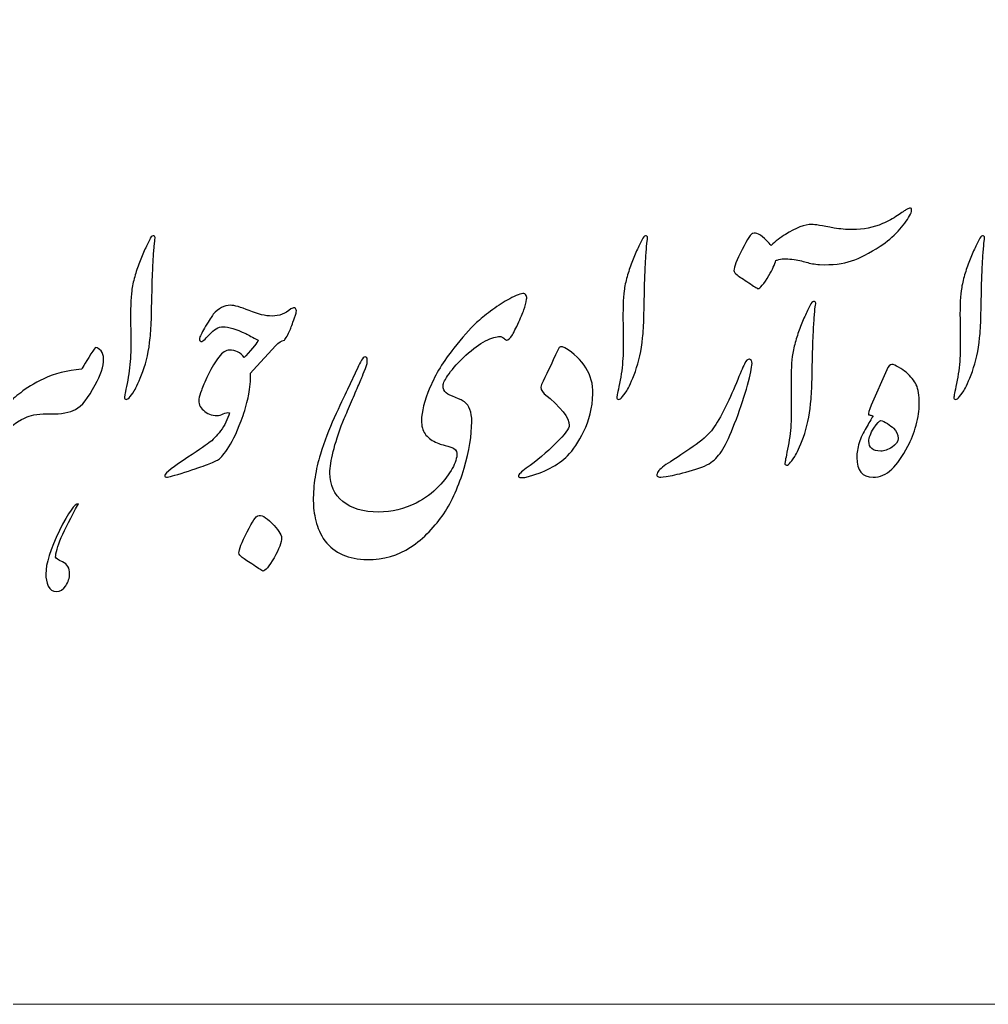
# Model space of a CAD drawing. Header units: millimetres. Extents: x -324 to 397, y -93 to 254.
# Drawn here: x 72.2 to 137, y -59.8 to 6 of the extents above; entities that cross this region are included whole.
import ezdxf

# ---------------------------------------------------------------- set-up
doc = ezdxf.new("R2010")
doc.units = ezdxf.units.MM
doc.header["$MEASUREMENT"] = 0
doc.layers.add('Layer 1', color=7, linetype='Continuous')

msp = doc.modelspace()

# ---------------------------------------------------------------- linework, layer by layer
at = {"layer": 'Layer 1', "color": 250, "lineweight": 18}
msp.add_lwpolyline([(-19.9408, -59.8375), (243.3354, -59.8375), (243.3354, 203.4387), (-19.9408, 203.4387), (-19.9408, -59.8375)], close=True, dxfattribs=at)
at = {"layer": 'Layer 1', "color": 250}
for points, knots in [([(127.884, -8.0485), (128.6043, -8.0485), (129.2746, -7.9135), (129.8898, -7.6534), (130.25, -7.4933), (130.5851, -7.3132), (130.8852, -7.1081), (131.1903, -6.903), (131.3904, -6.768), (131.4955, -6.708), (131.5955, -6.6429), (131.6855, -6.6129), (131.7506, -6.6129), (131.8106, -6.6129), (131.8356, -6.6629), (131.8306, -6.763), (131.8256, -6.868), (131.7806, -6.9881), (131.6956, -7.1231), (131.5155, -7.4483), (131.2604, -7.7884), (130.9252, -8.1586), (130.5851, -8.5237), (130.1899, -8.8588), (129.7297, -9.159), (129.0145, -9.6192), (128.3742, -9.9493), (127.809, -10.1444), (127.2437, -10.3395), (126.5334, -10.4195), (125.6831, -10.3895), (125.3429, -10.3645), (125.0428, -10.3094), (124.7827, -10.2294), (124.5226, -10.1544), (124.2075, -10.0844), (123.8323, -10.0343), (123.4572, -9.9793), (123.122, -9.9943), (122.8369, -10.0844), (122.809, -10.0931), (122.7814, -10.1018), (122.7543, -10.1109), (122.6802, -10.3822), (122.5276, -10.7174), (122.2967, -11.1148), (121.9515, -11.7), (121.7014, -11.9951), (121.5464, -11.9951), (121.4864, -11.9651), (121.2863, -11.8351), (120.9411, -11.605), (120.591, -11.3749), (120.3359, -11.2048), (120.1708, -11.0848), (120.0258, -10.9897), (119.9507, -10.8847), (119.9507, -10.7796), (119.9507, -10.5645), (120.1308, -10.0994), (120.501, -9.3791), (120.8661, -8.6588), (121.1012, -8.3036), (121.2112, -8.3036), (121.4263, -8.2136), (121.7365, -8.3787), (122.1466, -8.7938), (122.2582, -8.9068), (122.3557, -9.0131), (122.4392, -9.1128), (122.7379, -8.8344), (123.0569, -8.5859), (123.3972, -8.3686), (124.0824, -7.9285), (124.6727, -7.7084), (125.1729, -7.7084), (125.3379, -7.7084), (125.8331, -7.7884), (126.6535, -7.9435), (127.0536, -8.0135), (127.4638, -8.0485), (127.884, -8.0485)], [0, 0, 0, 0, 0.037037, 0.037037, 0.037037, 0.0740741, 0.0740741, 0.0740741, 0.1111111, 0.1111111, 0.1111111, 0.1481481, 0.1481481, 0.1481481, 0.1851852, 0.1851852, 0.1851852, 0.2222222, 0.2222222, 0.2222222, 0.2592593, 0.2592593, 0.2592593, 0.2962963, 0.2962963, 0.2962963, 0.3333333, 0.3333333, 0.3333333, 0.3703704, 0.3703704, 0.3703704, 0.4074074, 0.4074074, 0.4074074, 0.4444444, 0.4444444, 0.4444444, 0.4814815, 0.4814815, 0.4814815, 0.5185185, 0.5185185, 0.5185185, 0.5555556, 0.5555556, 0.5555556, 0.5925926, 0.5925926, 0.5925926, 0.6296296, 0.6296296, 0.6296296, 0.6666667, 0.6666667, 0.6666667, 0.7037037, 0.7037037, 0.7037037, 0.7407407, 0.7407407, 0.7407407, 0.7777778, 0.7777778, 0.7777778, 0.8148148, 0.8148148, 0.8148148, 0.8518519, 0.8518519, 0.8518519, 0.8888889, 0.8888889, 0.8888889, 0.9259259, 0.9259259, 0.9259259, 0.962963, 0.962963, 0.962963, 1, 1, 1, 1]), ([(81.0598, -11.9551), (81.0398, -12.6554), (81.0248, -13.2907), (81.0148, -13.8559), (81.0048, -14.4261), (80.9748, -14.9013), (80.9248, -15.2965), (80.8497, -16.1368), (80.6847, -16.8771), (80.4446, -17.5274), (80.1995, -18.1777), (80.0044, -18.6128), (79.8643, -18.8279), (79.7243, -19.043), (79.6092, -19.1981), (79.5192, -19.2931), (79.4141, -19.3932), (79.3291, -19.4232), (79.2691, -19.3882), (79.2141, -19.3582), (79.194, -19.2981), (79.2141, -19.2231), (79.2141, -19.2031), (79.2691, -18.908), (79.3891, -18.3327), (79.5042, -17.7625), (79.5792, -17.2073), (79.6092, -16.6721), (79.6392, -16.1368), (79.6442, -15.3765), (79.6242, -14.3911), (79.6042, -13.4107), (79.6292, -12.6604), (79.6943, -12.1452), (79.7343, -11.8401), (79.7993, -11.5299), (79.8943, -11.2048), (79.9844, -10.8847), (80.0894, -10.5645), (80.2095, -10.2544), (80.3245, -9.9393), (80.4496, -9.6442), (80.5796, -9.3641), (80.7147, -9.0889), (80.8347, -8.8388), (80.9398, -8.6238), (81.0298, -8.4887), (81.1048, -8.4337), (81.1749, -8.4637), (81.2449, -8.4937), (81.2749, -8.5487), (81.2649, -8.6238), (81.2449, -8.7038), (81.2199, -8.8889), (81.1999, -9.174), (81.1749, -9.4641), (81.1498, -9.7842), (81.1298, -10.1444), (81.1098, -10.4995), (81.0948, -10.8497), (81.0798, -11.1898), (81.0648, -11.5349), (81.0598, -11.7851), (81.0598, -11.9551)], [0, 0, 0, 0, 0.047619, 0.047619, 0.047619, 0.0952381, 0.0952381, 0.0952381, 0.1428571, 0.1428571, 0.1428571, 0.1904762, 0.1904762, 0.1904762, 0.2380952, 0.2380952, 0.2380952, 0.2857143, 0.2857143, 0.2857143, 0.3333333, 0.3333333, 0.3333333, 0.3809524, 0.3809524, 0.3809524, 0.4285714, 0.4285714, 0.4285714, 0.4761905, 0.4761905, 0.4761905, 0.5238095, 0.5238095, 0.5238095, 0.5714286, 0.5714286, 0.5714286, 0.6190476, 0.6190476, 0.6190476, 0.6666667, 0.6666667, 0.6666667, 0.7142857, 0.7142857, 0.7142857, 0.7619048, 0.7619048, 0.7619048, 0.8095238, 0.8095238, 0.8095238, 0.8571429, 0.8571429, 0.8571429, 0.9047619, 0.9047619, 0.9047619, 0.952381, 0.952381, 0.952381, 1, 1, 1, 1]), ([(113.9783, -11.9551), (113.9583, -12.6554), (113.9433, -13.2907), (113.9333, -13.8559), (113.9233, -14.4261), (113.8933, -14.9013), (113.8433, -15.2965), (113.7682, -16.1368), (113.6032, -16.8771), (113.3631, -17.5274), (113.118, -18.1777), (112.9229, -18.6128), (112.7828, -18.8279), (112.6428, -19.043), (112.5277, -19.1981), (112.4377, -19.2931), (112.3326, -19.3932), (112.2476, -19.4232), (112.1876, -19.3882), (112.1326, -19.3582), (112.1125, -19.2981), (112.1326, -19.2231), (112.1326, -19.2031), (112.1876, -18.908), (112.3076, -18.3327), (112.4227, -17.7625), (112.4977, -17.2073), (112.5277, -16.6721), (112.5577, -16.1368), (112.5627, -15.3765), (112.5427, -14.3911), (112.5227, -13.4107), (112.5477, -12.6604), (112.6128, -12.1452), (112.6528, -11.8401), (112.7178, -11.5299), (112.8128, -11.2048), (112.9029, -10.8847), (113.0079, -10.5645), (113.128, -10.2544), (113.243, -9.9393), (113.3681, -9.6442), (113.4981, -9.3641), (113.6332, -9.0889), (113.7532, -8.8388), (113.8583, -8.6238), (113.9483, -8.4887), (114.0233, -8.4337), (114.0934, -8.4637), (114.1634, -8.4937), (114.1934, -8.5487), (114.1834, -8.6238), (114.1634, -8.7038), (114.1384, -8.8889), (114.1184, -9.174), (114.0934, -9.4641), (114.0683, -9.7842), (114.0483, -10.1444), (114.0283, -10.4995), (114.0133, -10.8497), (113.9983, -11.1898), (113.9833, -11.5349), (113.9783, -11.7851), (113.9783, -11.9551)], [0, 0, 0, 0, 0.047619, 0.047619, 0.047619, 0.0952381, 0.0952381, 0.0952381, 0.1428571, 0.1428571, 0.1428571, 0.1904762, 0.1904762, 0.1904762, 0.2380952, 0.2380952, 0.2380952, 0.2857143, 0.2857143, 0.2857143, 0.3333333, 0.3333333, 0.3333333, 0.3809524, 0.3809524, 0.3809524, 0.4285714, 0.4285714, 0.4285714, 0.4761905, 0.4761905, 0.4761905, 0.5238095, 0.5238095, 0.5238095, 0.5714286, 0.5714286, 0.5714286, 0.6190476, 0.6190476, 0.6190476, 0.6666667, 0.6666667, 0.6666667, 0.7142857, 0.7142857, 0.7142857, 0.7619048, 0.7619048, 0.7619048, 0.8095238, 0.8095238, 0.8095238, 0.8571429, 0.8571429, 0.8571429, 0.9047619, 0.9047619, 0.9047619, 0.952381, 0.952381, 0.952381, 1, 1, 1, 1]), ([(136.5075, -11.9551), (136.4875, -12.6554), (136.4725, -13.2907), (136.4625, -13.8559), (136.4525, -14.4261), (136.4225, -14.9013), (136.3725, -15.2965), (136.2974, -16.1368), (136.1324, -16.8771), (135.8923, -17.5274), (135.6472, -18.1777), (135.4521, -18.6128), (135.312, -18.8279), (135.172, -19.043), (135.0569, -19.1981), (134.9669, -19.2931), (134.8618, -19.3932), (134.7768, -19.4232), (134.7168, -19.3882), (134.6618, -19.3582), (134.6417, -19.2981), (134.6618, -19.2231), (134.6618, -19.2031), (134.7168, -18.908), (134.8368, -18.3327), (134.9519, -17.7625), (135.0269, -17.2073), (135.0569, -16.6721), (135.0869, -16.1368), (135.0919, -15.3765), (135.0719, -14.3911), (135.0519, -13.4107), (135.0769, -12.6604), (135.142, -12.1452), (135.182, -11.8401), (135.247, -11.5299), (135.342, -11.2048), (135.4321, -10.8847), (135.5371, -10.5645), (135.6572, -10.2544), (135.7722, -9.9393), (135.8973, -9.6442), (136.0273, -9.3641), (136.1624, -9.0889), (136.2824, -8.8388), (136.3875, -8.6238), (136.4775, -8.4887), (136.5525, -8.4337), (136.6226, -8.4637), (136.6926, -8.4937), (136.7226, -8.5487), (136.7126, -8.6238), (136.6926, -8.7038), (136.6676, -8.8889), (136.6476, -9.174), (136.6226, -9.4641), (136.5975, -9.7842), (136.5775, -10.1444), (136.5575, -10.4995), (136.5425, -10.8497), (136.5275, -11.1898), (136.5125, -11.5349), (136.5075, -11.7851), (136.5075, -11.9551)], [0, 0, 0, 0, 0.047619, 0.047619, 0.047619, 0.0952381, 0.0952381, 0.0952381, 0.1428571, 0.1428571, 0.1428571, 0.1904762, 0.1904762, 0.1904762, 0.2380952, 0.2380952, 0.2380952, 0.2857143, 0.2857143, 0.2857143, 0.3333333, 0.3333333, 0.3333333, 0.3809524, 0.3809524, 0.3809524, 0.4285714, 0.4285714, 0.4285714, 0.4761905, 0.4761905, 0.4761905, 0.5238095, 0.5238095, 0.5238095, 0.5714286, 0.5714286, 0.5714286, 0.6190476, 0.6190476, 0.6190476, 0.6666667, 0.6666667, 0.6666667, 0.7142857, 0.7142857, 0.7142857, 0.7619048, 0.7619048, 0.7619048, 0.8095238, 0.8095238, 0.8095238, 0.8571429, 0.8571429, 0.8571429, 0.9047619, 0.9047619, 0.9047619, 0.952381, 0.952381, 0.952381, 1, 1, 1, 1]), ([(106.09, -12.7004), (106.055, -12.9455), (105.99, -13.1806), (105.91, -13.4107), (105.8249, -13.6408), (105.6899, -13.9609), (105.4998, -14.3711), (105.3097, -14.7813), (105.1947, -15.0164), (105.1547, -15.0764), (104.9996, -15.3215), (104.8595, -15.4415), (104.7445, -15.4415), (104.6545, -15.3815), (104.5794, -15.3265), (104.5094, -15.2715), (104.4394, -15.2165), (104.3793, -15.1914), (104.3193, -15.1914), (104.0742, -15.1914), (103.7541, -15.2915), (103.3539, -15.4916), (102.9488, -15.6916), (102.5136, -16.0118), (102.0334, -16.452), (101.5532, -16.8921), (101.178, -17.3023), (100.9079, -17.6825), (100.6428, -18.0626), (100.5078, -18.3277), (100.5078, -18.4728), (100.5078, -18.6879), (100.5728, -18.8579), (100.7128, -18.973), (100.8279, -19.063), (101.038, -19.1631), (101.3431, -19.2781), (101.6432, -19.3982), (101.8483, -19.4932), (101.9433, -19.5732), (102.2685, -19.7983), (102.4285, -20.2385), (102.4285, -20.8938), (102.4285, -21.7992), (102.2585, -22.8396), (101.9133, -24.0051), (101.5732, -25.1755), (101.123, -26.1859), (100.5678, -27.0463), (100.2827, -27.4465), (99.9525, -27.8466), (99.5724, -28.2468), (99.1922, -28.652), (98.782, -28.9921), (98.3419, -29.2772), (97.5015, -29.8324), (96.5311, -30.1126), (95.4407, -30.1126), (94.2002, -30.0926), (93.2548, -29.6724), (92.6095, -28.852), (92.3194, -28.4319), (92.1143, -27.9867), (92.0043, -27.5165), (91.8892, -27.0463), (91.8342, -26.6011), (91.8342, -26.1809), (91.8342, -25.6457), (91.8742, -25.1205), (91.9492, -24.6053), (92.0293, -24.0951), (92.1493, -23.5799), (92.3144, -23.0597), (92.5695, -22.2193), (92.8746, -21.409), (93.2398, -20.6287), (93.5999, -19.8484), (93.89, -19.2181), (94.1151, -18.7379), (94.1151, -18.7379), (94.8054, -17.2723), (94.8054, -17.2723), (94.8855, -17.1072), (94.9655, -16.9472), (95.0555, -16.7871), (95.1406, -16.632), (95.2206, -16.557), (95.2906, -16.557), (95.3857, -16.557), (95.4407, -16.632), (95.4457, -16.7871), (95.4507, -16.9472), (95.4307, -17.0622), (95.3907, -17.1422), (95.2856, -17.4224), (95.1906, -17.6625), (95.1155, -17.8525), (95.0355, -18.0426), (94.9205, -18.3177), (94.7604, -18.6779), (94.6053, -19.043), (94.4353, -19.4332), (94.2552, -19.8534), (94.0751, -20.2735), (93.9251, -20.6187), (93.81, -20.8938), (93.2348, -22.4144), (92.9447, -23.5599), (92.9447, -24.3202), (92.9447, -25.1205), (93.2298, -25.7558), (93.805, -26.226), (94.3752, -26.6962), (95.1806, -26.9313), (96.216, -26.9313), (97.0763, -26.9313), (97.9067, -26.7312), (98.712, -26.331), (99.3073, -26.0259), (99.8075, -25.6607), (100.2076, -25.2306), (100.6078, -24.8004), (100.9129, -24.3952), (101.123, -24.0201), (101.3331, -23.6449), (101.4381, -23.3048), (101.4381, -23.0046), (101.4381, -22.8196), (101.2981, -22.6795), (101.018, -22.5945), (100.7378, -22.5044), (100.5378, -22.4444), (100.4127, -22.4144), (100.2927, -22.3894), (100.1526, -22.3344), (99.9925, -22.2543), (99.6924, -22.1093), (99.4623, -21.9242), (99.3023, -21.7041), (99.1472, -21.484), (99.0672, -21.1839), (99.0672, -20.8037), (99.0672, -20.2285), (99.2572, -19.4932), (99.6324, -18.6078), (100.0075, -17.7175), (100.5378, -16.8421), (101.223, -15.9818), (101.7833, -15.2815), (102.2935, -14.7062), (102.7487, -14.2711), (102.9938, -14.046), (103.3089, -13.7859), (103.6891, -13.5008), (104.0692, -13.2106), (104.4394, -12.9655), (104.8045, -12.7604), (105.2447, -12.5053), (105.5898, -12.3603), (105.8449, -12.3203), (105.95, -12.3203), (106.025, -12.3653), (106.065, -12.4503), (106.1, -12.5404), (106.1101, -12.6204), (106.09, -12.7004)], [0, 0, 0, 0, 0.0181818, 0.0181818, 0.0181818, 0.0363636, 0.0363636, 0.0363636, 0.0545455, 0.0545455, 0.0545455, 0.0727273, 0.0727273, 0.0727273, 0.0909091, 0.0909091, 0.0909091, 0.1090909, 0.1090909, 0.1090909, 0.1272727, 0.1272727, 0.1272727, 0.1454545, 0.1454545, 0.1454545, 0.1636364, 0.1636364, 0.1636364, 0.1818182, 0.1818182, 0.1818182, 0.2, 0.2, 0.2, 0.2181818, 0.2181818, 0.2181818, 0.2363636, 0.2363636, 0.2363636, 0.2545455, 0.2545455, 0.2545455, 0.2727273, 0.2727273, 0.2727273, 0.2909091, 0.2909091, 0.2909091, 0.3090909, 0.3090909, 0.3090909, 0.3272727, 0.3272727, 0.3272727, 0.3454545, 0.3454545, 0.3454545, 0.3636364, 0.3636364, 0.3636364, 0.3818182, 0.3818182, 0.3818182, 0.4, 0.4, 0.4, 0.4181818, 0.4181818, 0.4181818, 0.4363636, 0.4363636, 0.4363636, 0.4545455, 0.4545455, 0.4545455, 0.4727273, 0.4727273, 0.4727273, 0.4909091, 0.4909091, 0.4909091, 0.5090909, 0.5090909, 0.5090909, 0.5272727, 0.5272727, 0.5272727, 0.5454545, 0.5454545, 0.5454545, 0.5636364, 0.5636364, 0.5636364, 0.5818182, 0.5818182, 0.5818182, 0.6, 0.6, 0.6, 0.6181818, 0.6181818, 0.6181818, 0.6363636, 0.6363636, 0.6363636, 0.6545455, 0.6545455, 0.6545455, 0.6727273, 0.6727273, 0.6727273, 0.6909091, 0.6909091, 0.6909091, 0.7090909, 0.7090909, 0.7090909, 0.7272727, 0.7272727, 0.7272727, 0.7454545, 0.7454545, 0.7454545, 0.7636364, 0.7636364, 0.7636364, 0.7818182, 0.7818182, 0.7818182, 0.8, 0.8, 0.8, 0.8181818, 0.8181818, 0.8181818, 0.8363636, 0.8363636, 0.8363636, 0.8545455, 0.8545455, 0.8545455, 0.8727273, 0.8727273, 0.8727273, 0.8909091, 0.8909091, 0.8909091, 0.9090909, 0.9090909, 0.9090909, 0.9272727, 0.9272727, 0.9272727, 0.9454545, 0.9454545, 0.9454545, 0.9636364, 0.9636364, 0.9636364, 0.9818182, 0.9818182, 0.9818182, 1, 1, 1, 1]), ([(87.2238, -16.5952), (87.2238, -16.5952), (87.3173, -16.497), (87.3173, -16.497), (87.8075, -15.9618), (88.0826, -15.6067), (88.1526, -15.4416), (87.7825, -15.2565), (87.5024, -15.1115), (87.3173, -15.0014), (86.682, -14.7013), (86.1768, -14.5462), (85.8067, -14.5462), (85.4866, -14.5462), (85.1764, -14.7163), (84.8863, -15.0614), (84.5812, -15.4116), (84.4011, -15.5666), (84.3411, -15.5316), (84.226, -15.5016), (84.196, -15.3966), (84.256, -15.2215), (84.3311, -15.0264), (84.4911, -14.7413), (84.7212, -14.3711), (84.9563, -14.001), (85.1014, -13.7809), (85.1464, -13.7109), (85.5016, -13.3107), (85.8817, -13.1106), (86.2919, -13.1106), (86.557, -13.1106), (86.9772, -13.2307), (87.5524, -13.4658), (88.1176, -13.7059), (88.6328, -13.8309), (89.088, -13.8309), (89.5482, -13.8309), (89.9634, -13.6709), (90.3385, -13.3457), (90.4136, -13.2957), (90.4986, -13.2757), (90.5836, -13.2857), (90.6637, -13.3257), (90.7037, -13.3957), (90.7037, -13.4908), (90.7037, -13.5808), (90.6837, -13.6759), (90.6437, -13.7709), (90.5536, -14.006), (90.4836, -14.1961), (90.4336, -14.3511), (90.3786, -14.5012), (90.3385, -14.6163), (90.3085, -14.6963), (90.1385, -15.0864), (90.0034, -15.3365), (89.8984, -15.4416), (89.7183, -15.4816), (89.5282, -15.6017), (89.3231, -15.8067), (89.3231, -15.8067), (87.8175, -17.4474), (87.8175, -17.4474), (87.8175, -17.4474), (87.6301, -17.6504), (87.6301, -17.6504), (87.635, -17.7132), (87.6375, -17.7772), (87.6375, -17.8425), (87.6375, -18.0876), (87.6225, -18.3327), (87.5975, -18.5678), (87.5674, -18.8079), (87.5324, -19.008), (87.5024, -19.1731), (87.4674, -19.3331), (87.4174, -19.5382), (87.3524, -19.7883), (87.2923, -20.0334), (87.2173, -20.2685), (87.1423, -20.4836), (86.7971, -21.429), (86.482, -22.1293), (86.1869, -22.5795), (85.8968, -23.0297), (85.6667, -23.3048), (85.5016, -23.4148), (85.3315, -23.5199), (85.0864, -23.6349), (84.7513, -23.76), (84.4212, -23.88), (83.916, -24.0501), (83.2357, -24.2702), (82.5554, -24.4903), (82.1552, -24.6003), (82.0252, -24.6003), (81.9501, -24.6003), (81.9101, -24.5803), (81.9101, -24.5403), (81.8301, -24.4352), (82.2353, -24.0801), (83.1256, -23.4848), (84.016, -22.8896), (84.5912, -22.4994), (84.8463, -22.3144), (85.1064, -22.1293), (85.3715, -21.8592), (85.6367, -21.499), (85.9068, -21.1439), (86.1068, -20.7387), (86.2319, -20.2935), (86.0968, -20.2735), (85.9568, -20.2985), (85.8167, -20.3736), (85.6717, -20.4436), (85.5316, -20.4836), (85.3966, -20.4836), (85.0364, -20.4736), (84.7313, -20.3536), (84.4862, -20.1285), (84.2461, -19.9084), (84.141, -19.6583), (84.1811, -19.3832), (84.2211, -19.2181), (84.2761, -19.023), (84.3511, -18.8029), (84.4212, -18.5828), (84.5762, -18.2327), (84.8113, -17.7575), (85.0464, -17.2773), (85.2815, -16.8821), (85.5216, -16.572), (85.7617, -16.2569), (85.9968, -16.1018), (86.2319, -16.1018), (86.6254, -16.1018), (86.956, -16.2663), (87.2238, -16.5952)], [0, 0, 0, 0, 0.0217391, 0.0217391, 0.0217391, 0.0434783, 0.0434783, 0.0434783, 0.0652174, 0.0652174, 0.0652174, 0.0869565, 0.0869565, 0.0869565, 0.1086957, 0.1086957, 0.1086957, 0.1304348, 0.1304348, 0.1304348, 0.1521739, 0.1521739, 0.1521739, 0.173913, 0.173913, 0.173913, 0.1956522, 0.1956522, 0.1956522, 0.2173913, 0.2173913, 0.2173913, 0.2391304, 0.2391304, 0.2391304, 0.2608696, 0.2608696, 0.2608696, 0.2826087, 0.2826087, 0.2826087, 0.3043478, 0.3043478, 0.3043478, 0.326087, 0.326087, 0.326087, 0.3478261, 0.3478261, 0.3478261, 0.3695652, 0.3695652, 0.3695652, 0.3913043, 0.3913043, 0.3913043, 0.4130435, 0.4130435, 0.4130435, 0.4347826, 0.4347826, 0.4347826, 0.4565217, 0.4565217, 0.4565217, 0.4782609, 0.4782609, 0.4782609, 0.5, 0.5, 0.5, 0.5217391, 0.5217391, 0.5217391, 0.5434783, 0.5434783, 0.5434783, 0.5652174, 0.5652174, 0.5652174, 0.5869565, 0.5869565, 0.5869565, 0.6086957, 0.6086957, 0.6086957, 0.6304348, 0.6304348, 0.6304348, 0.6521739, 0.6521739, 0.6521739, 0.673913, 0.673913, 0.673913, 0.6956522, 0.6956522, 0.6956522, 0.7173913, 0.7173913, 0.7173913, 0.7391304, 0.7391304, 0.7391304, 0.7608696, 0.7608696, 0.7608696, 0.7826087, 0.7826087, 0.7826087, 0.8043478, 0.8043478, 0.8043478, 0.826087, 0.826087, 0.826087, 0.8478261, 0.8478261, 0.8478261, 0.8695652, 0.8695652, 0.8695652, 0.8913043, 0.8913043, 0.8913043, 0.9130435, 0.9130435, 0.9130435, 0.9347826, 0.9347826, 0.9347826, 0.9565217, 0.9565217, 0.9565217, 0.9782609, 0.9782609, 0.9782609, 1, 1, 1, 1]), ([(125.2129, -16.3519), (125.1929, -17.0522), (125.1779, -17.6875), (125.1679, -18.2527), (125.1579, -18.8229), (125.1279, -19.2981), (125.0778, -19.6933), (125.0028, -20.5336), (124.8377, -21.2739), (124.5976, -21.9242), (124.3525, -22.5745), (124.1575, -23.0096), (124.0174, -23.2247), (123.8773, -23.4398), (123.7623, -23.5949), (123.6723, -23.6899), (123.5672, -23.79), (123.4822, -23.82), (123.4222, -23.785), (123.3671, -23.755), (123.3471, -23.6949), (123.3671, -23.6199), (123.3671, -23.5999), (123.4222, -23.3048), (123.5422, -22.7295), (123.6573, -22.1593), (123.7323, -21.6041), (123.7623, -21.0689), (123.7923, -20.5336), (123.7973, -19.7733), (123.7773, -18.7879), (123.7573, -17.8075), (123.7823, -17.0572), (123.8473, -16.542), (123.8874, -16.2369), (123.9524, -15.9267), (124.0474, -15.6016), (124.1375, -15.2815), (124.2425, -14.9613), (124.3625, -14.6512), (124.4776, -14.3361), (124.6026, -14.041), (124.7327, -13.7609), (124.8678, -13.4857), (124.9878, -13.2356), (125.0928, -13.0206), (125.1829, -12.8855), (125.2579, -12.8305), (125.3279, -12.8605), (125.398, -12.8905), (125.428, -12.9455), (125.418, -13.0206), (125.398, -13.1006), (125.373, -13.2857), (125.353, -13.5708), (125.3279, -13.8609), (125.3029, -14.181), (125.2829, -14.5412), (125.2629, -14.8963), (125.2479, -15.2465), (125.2329, -15.5866), (125.2179, -15.9317), (125.2129, -16.1819), (125.2129, -16.3519)], [0, 0, 0, 0, 0.047619, 0.047619, 0.047619, 0.0952381, 0.0952381, 0.0952381, 0.1428571, 0.1428571, 0.1428571, 0.1904762, 0.1904762, 0.1904762, 0.2380952, 0.2380952, 0.2380952, 0.2857143, 0.2857143, 0.2857143, 0.3333333, 0.3333333, 0.3333333, 0.3809524, 0.3809524, 0.3809524, 0.4285714, 0.4285714, 0.4285714, 0.4761905, 0.4761905, 0.4761905, 0.5238095, 0.5238095, 0.5238095, 0.5714286, 0.5714286, 0.5714286, 0.6190476, 0.6190476, 0.6190476, 0.6666667, 0.6666667, 0.6666667, 0.7142857, 0.7142857, 0.7142857, 0.7619048, 0.7619048, 0.7619048, 0.8095238, 0.8095238, 0.8095238, 0.8571429, 0.8571429, 0.8571429, 0.9047619, 0.9047619, 0.9047619, 0.952381, 0.952381, 0.952381, 1, 1, 1, 1]), ([(77.3033, -15.9367), (77.3933, -15.9367), (77.5083, -16.0068), (77.6434, -16.1468), (77.7584, -16.2919), (77.8185, -16.4719), (77.8185, -16.687), (77.8185, -17.1972), (77.6284, -17.7775), (77.2482, -18.4328), (76.788, -19.3131), (76.3579, -19.8583), (75.9477, -20.0684), (75.5425, -20.2785), (74.9873, -20.3786), (74.272, -20.3685), (73.5567, -20.3585), (73.0365, -20.4236), (72.7114, -20.5736), (72.3862, -20.7187), (72.2012, -20.8137), (72.1611, -20.8487), (72.1611, -20.8487), (72.1611, -20.8254), (72.1611, -20.8254), (71.5325, -21.2647), (71.0072, -21.7513), (70.5805, -22.2944), (70.5005, -22.3694), (70.1203, -22.9096), (69.4401, -23.905), (68.6097, -25.2156), (68.1395, -25.9408), (68.0295, -26.0859), (67.3292, -26.9763), (66.4188, -27.7866), (65.3034, -28.5219), (65.0332, -28.697), (64.7331, -28.867), (64.413, -29.0321), (63.9628, -29.2572), (63.6777, -29.3973), (63.5626, -29.4423), (63.2575, -29.6124), (63.0875, -29.6324), (63.0474, -29.5023), (62.9874, -29.3572), (63.4476, -28.9271), (64.428, -28.2118), (65.1883, -27.6766), (65.7986, -27.1764), (66.2588, -26.7162), (66.894, -26.0759), (67.4392, -25.3906), (67.8994, -24.6653), (68.1045, -24.3252), (68.2796, -24.0351), (68.4246, -23.8), (68.5647, -23.5699), (68.6697, -23.3898), (68.7498, -23.2748), (69.245, -22.4744), (69.6551, -21.8442), (69.9803, -21.384), (70.3704, -20.8087), (70.7306, -20.3536), (71.0657, -20.0234), (71.3758, -19.7083), (71.6159, -19.4832), (71.781, -19.3481), (71.9418, -19.2036), (72.1086, -19.0725), (72.283, -18.9548), (72.6482, -18.6457), (73.1578, -18.3356), (73.8118, -18.0176), (74.5371, -17.6674), (75.3825, -17.4574), (76.3379, -17.3873), (76.3479, -17.3873), (76.5579, -17.0472), (76.9681, -16.3619), (77.1432, -16.0768), (77.2582, -15.9367), (77.3033, -15.9367)], [0, 0, 0, 0, 0.0357143, 0.0357143, 0.0357143, 0.0714286, 0.0714286, 0.0714286, 0.1071429, 0.1071429, 0.1071429, 0.1428571, 0.1428571, 0.1428571, 0.1785714, 0.1785714, 0.1785714, 0.2142857, 0.2142857, 0.2142857, 0.25, 0.25, 0.25, 0.2857143, 0.2857143, 0.2857143, 0.3214286, 0.3214286, 0.3214286, 0.3571429, 0.3571429, 0.3571429, 0.3928571, 0.3928571, 0.3928571, 0.4285714, 0.4285714, 0.4285714, 0.4642857, 0.4642857, 0.4642857, 0.5, 0.5, 0.5, 0.5357143, 0.5357143, 0.5357143, 0.5714286, 0.5714286, 0.5714286, 0.6071429, 0.6071429, 0.6071429, 0.6428571, 0.6428571, 0.6428571, 0.6785714, 0.6785714, 0.6785714, 0.7142857, 0.7142857, 0.7142857, 0.75, 0.75, 0.75, 0.7857143, 0.7857143, 0.7857143, 0.8214286, 0.8214286, 0.8214286, 0.8571429, 0.8571429, 0.8571429, 0.8928571, 0.8928571, 0.8928571, 0.9285714, 0.9285714, 0.9285714, 0.9642857, 0.9642857, 0.9642857, 1, 1, 1, 1]), ([(108.2009, -16.0568), (108.271, -15.8517), (108.416, -15.8167), (108.6411, -15.9518), (109.9016, -16.7171), (110.5319, -17.7375), (110.5319, -19.018), (110.4819, -19.9734), (110.2768, -20.8087), (109.9216, -21.529), (109.5665, -22.2443), (109.2013, -22.7896), (108.8312, -23.1647), (108.1959, -23.805), (107.2755, -24.2852), (106.0751, -24.6003), (105.93, -24.6203), (105.8099, -24.6303), (105.7249, -24.6303), (105.6049, -24.6303), (105.5498, -24.6003), (105.5498, -24.5403), (105.5498, -24.4302), (105.7249, -24.2502), (106.0751, -24.0001), (106.7803, -23.5099), (107.4406, -22.9546), (108.0559, -22.3294), (108.6511, -21.7291), (108.9462, -21.334), (108.9462, -21.1389), (108.9462, -20.6337), (108.391, -19.9234), (107.2755, -19.018), (107.0705, -18.8479), (107.0104, -18.6429), (107.0855, -18.3978), (107.3806, -17.8325), (107.7507, -17.0522), (108.2009, -16.0568)], [0, 0, 0, 0, 0.0769231, 0.0769231, 0.0769231, 0.1538462, 0.1538462, 0.1538462, 0.2307692, 0.2307692, 0.2307692, 0.3076923, 0.3076923, 0.3076923, 0.3846154, 0.3846154, 0.3846154, 0.4615385, 0.4615385, 0.4615385, 0.5384615, 0.5384615, 0.5384615, 0.6153846, 0.6153846, 0.6153846, 0.6923077, 0.6923077, 0.6923077, 0.7692308, 0.7692308, 0.7692308, 0.8461538, 0.8461538, 0.8461538, 0.9230769, 0.9230769, 0.9230769, 1, 1, 1, 1]), ([(121.1612, -17.0072), (121.1512, -17.2723), (121.0512, -17.7525), (120.8611, -18.4428), (120.671, -19.1381), (120.4209, -19.8934), (120.1158, -20.7187), (119.8057, -21.539), (119.5356, -22.1593), (119.3005, -22.5795), (119.0654, -22.9996), (118.8103, -23.3198), (118.5301, -23.5399), (118.25, -23.755), (117.8048, -23.96), (117.1846, -24.1401), (116.5643, -24.3202), (116.0641, -24.4402), (115.689, -24.5053), (115.3138, -24.5703), (115.0737, -24.6003), (114.9787, -24.6003), (114.8786, -24.5903), (114.8186, -24.5503), (114.8036, -24.4853), (114.7836, -24.4152), (114.8136, -24.3252), (114.8887, -24.2201), (114.9987, -24.0551), (115.2688, -23.835), (115.704, -23.5649), (116.1392, -23.2998), (116.6444, -22.9596), (117.2196, -22.5545), (117.7948, -22.1493), (118.205, -21.7942), (118.4501, -21.494), (118.6952, -21.1889), (118.9703, -20.7387), (119.2805, -20.1285), (119.5856, -19.5232), (119.8657, -18.913), (120.1158, -18.2977), (120.3609, -17.6825), (120.541, -17.2623), (120.651, -17.0372), (120.7561, -16.8121), (120.8711, -16.7071), (121.0012, -16.7171), (121.1062, -16.7371), (121.1612, -16.8321), (121.1612, -17.0072)], [0, 0, 0, 0, 0.0588235, 0.0588235, 0.0588235, 0.1176471, 0.1176471, 0.1176471, 0.1764706, 0.1764706, 0.1764706, 0.2352941, 0.2352941, 0.2352941, 0.2941176, 0.2941176, 0.2941176, 0.3529412, 0.3529412, 0.3529412, 0.4117647, 0.4117647, 0.4117647, 0.4705882, 0.4705882, 0.4705882, 0.5294118, 0.5294118, 0.5294118, 0.5882353, 0.5882353, 0.5882353, 0.6470588, 0.6470588, 0.6470588, 0.7058824, 0.7058824, 0.7058824, 0.7647059, 0.7647059, 0.7647059, 0.8235294, 0.8235294, 0.8235294, 0.8823529, 0.8823529, 0.8823529, 0.9411765, 0.9411765, 0.9411765, 1, 1, 1, 1]), ([(132.3459, -19.7033), (132.3459, -20.1235), (132.2758, -20.5987), (132.1308, -21.1189), (131.9907, -21.6441), (131.8056, -22.1143), (131.5805, -22.5345), (131.2304, -23.2097), (130.8702, -23.7199), (130.5001, -24.0751), (130.1249, -24.4252), (129.7098, -24.6003), (129.2546, -24.6003), (128.5293, -24.6003), (128.1691, -24.1601), (128.1691, -23.2798), (128.1691, -22.9796), (128.2192, -22.6545), (128.3142, -22.3144), (128.4393, -21.9542), (128.5993, -21.6141), (128.7844, -21.3039), (128.9695, -20.9888), (129.1245, -20.7237), (129.2546, -20.5086), (129.1245, -20.4736), (129.0495, -20.4486), (129.0195, -20.4386), (128.9895, -20.4286), (128.9645, -20.4236), (128.9445, -20.4236), (128.9245, -20.3436), (128.9895, -20.1335), (129.1345, -19.7933), (129.1345, -19.7933), (130.175, -17.4324), (130.175, -17.4324), (130.275, -17.1873), (130.385, -17.0672), (130.5151, -17.0672), (130.6101, -17.0672), (130.7602, -17.1272), (130.9603, -17.2523), (131.1604, -17.3723), (131.3304, -17.4824), (131.4655, -17.5824), (131.7856, -17.8725), (132.0157, -18.1577), (132.1458, -18.4278), (132.2808, -18.7029), (132.3459, -19.1281), (132.3459, -19.7033)], [0, 0, 0, 0, 0.0588235, 0.0588235, 0.0588235, 0.1176471, 0.1176471, 0.1176471, 0.1764706, 0.1764706, 0.1764706, 0.2352941, 0.2352941, 0.2352941, 0.2941176, 0.2941176, 0.2941176, 0.3529412, 0.3529412, 0.3529412, 0.4117647, 0.4117647, 0.4117647, 0.4705882, 0.4705882, 0.4705882, 0.5294118, 0.5294118, 0.5294118, 0.5882353, 0.5882353, 0.5882353, 0.6470588, 0.6470588, 0.6470588, 0.7058824, 0.7058824, 0.7058824, 0.7647059, 0.7647059, 0.7647059, 0.8235294, 0.8235294, 0.8235294, 0.8823529, 0.8823529, 0.8823529, 0.9411765, 0.9411765, 0.9411765, 1, 1, 1, 1]), ([(130.9253, -22.0192), (130.9253, -21.7391), (130.8252, -21.509), (130.6302, -21.334), (130.5301, -21.2339), (130.3951, -21.1289), (130.21, -21.0188), (130.0299, -20.9038), (129.8848, -20.8388), (129.7648, -20.8188), (129.6798, -20.8188), (129.5247, -20.9888), (129.3046, -21.334), (129.0845, -21.6741), (128.9745, -21.9642), (128.9745, -22.1993), (128.9745, -22.6345), (129.2396, -22.8546), (129.7648, -22.8546), (129.9999, -22.8546), (130.25, -22.7695), (130.5201, -22.5995), (130.7902, -22.4294), (130.9253, -22.2343), (130.9253, -22.0192)], [0, 0, 0, 0, 0.125, 0.125, 0.125, 0.25, 0.25, 0.25, 0.375, 0.375, 0.375, 0.5, 0.5, 0.5, 0.625, 0.625, 0.625, 0.75, 0.75, 0.75, 0.875, 0.875, 0.875, 1, 1, 1, 1]), ([(76.1328, -26.381), (75.1174, -28.2018), (74.6071, -29.3922), (74.6071, -29.9575), (74.6071, -30.0275), (74.7672, -30.1275), (75.0773, -30.2526), (75.3925, -30.4077), (75.5475, -30.6828), (75.5475, -31.0729), (75.5475, -31.338), (75.4575, -31.6032), (75.2824, -31.8683), (75.1174, -32.1134), (74.9123, -32.2334), (74.6672, -32.2334), (74.4121, -32.2334), (74.227, -32.1184), (74.1119, -31.8833), (74.0019, -31.6282), (73.9519, -31.3581), (73.9519, -31.0729), (73.9519, -30.3877), (74.252, -29.4223), (74.8573, -28.1717), (75.4725, -26.9462), (75.8977, -26.351), (76.1328, -26.381)], [0, 0, 0, 0, 0.1111111, 0.1111111, 0.1111111, 0.2222222, 0.2222222, 0.2222222, 0.3333333, 0.3333333, 0.3333333, 0.4444444, 0.4444444, 0.4444444, 0.5555556, 0.5555556, 0.5555556, 0.6666667, 0.6666667, 0.6666667, 0.7777778, 0.7777778, 0.7777778, 0.8888889, 0.8888889, 0.8888889, 1, 1, 1, 1]), ([(86.8621, -29.6574), (86.8621, -29.7625), (86.9371, -29.8675), (87.0822, -29.9625), (87.2473, -30.0826), (87.5074, -30.2527), (87.8525, -30.4828), (88.1977, -30.7128), (88.4027, -30.8429), (88.4628, -30.8729), (88.6178, -30.8729), (88.8679, -30.5778), (89.2081, -29.9926), (89.5482, -29.4073), (89.7183, -28.9571), (89.7183, -28.647), (89.6933, -28.4119), (89.4732, -28.0868), (89.063, -27.6716), (88.6528, -27.2564), (88.3377, -27.0914), (88.1226, -27.1814), (88.0176, -27.1814), (87.7775, -27.5365), (87.4123, -28.2568), (87.0472, -28.9771), (86.8621, -29.4423), (86.8621, -29.6574)], [0, 0, 0, 0, 0.1111111, 0.1111111, 0.1111111, 0.2222222, 0.2222222, 0.2222222, 0.3333333, 0.3333333, 0.3333333, 0.4444444, 0.4444444, 0.4444444, 0.5555556, 0.5555556, 0.5555556, 0.6666667, 0.6666667, 0.6666667, 0.7777778, 0.7777778, 0.7777778, 0.8888889, 0.8888889, 0.8888889, 1, 1, 1, 1])]:
    msp.add_open_spline(points, degree=3, knots=knots, dxfattribs=at)

doc.saveas('drawing.dxf')
